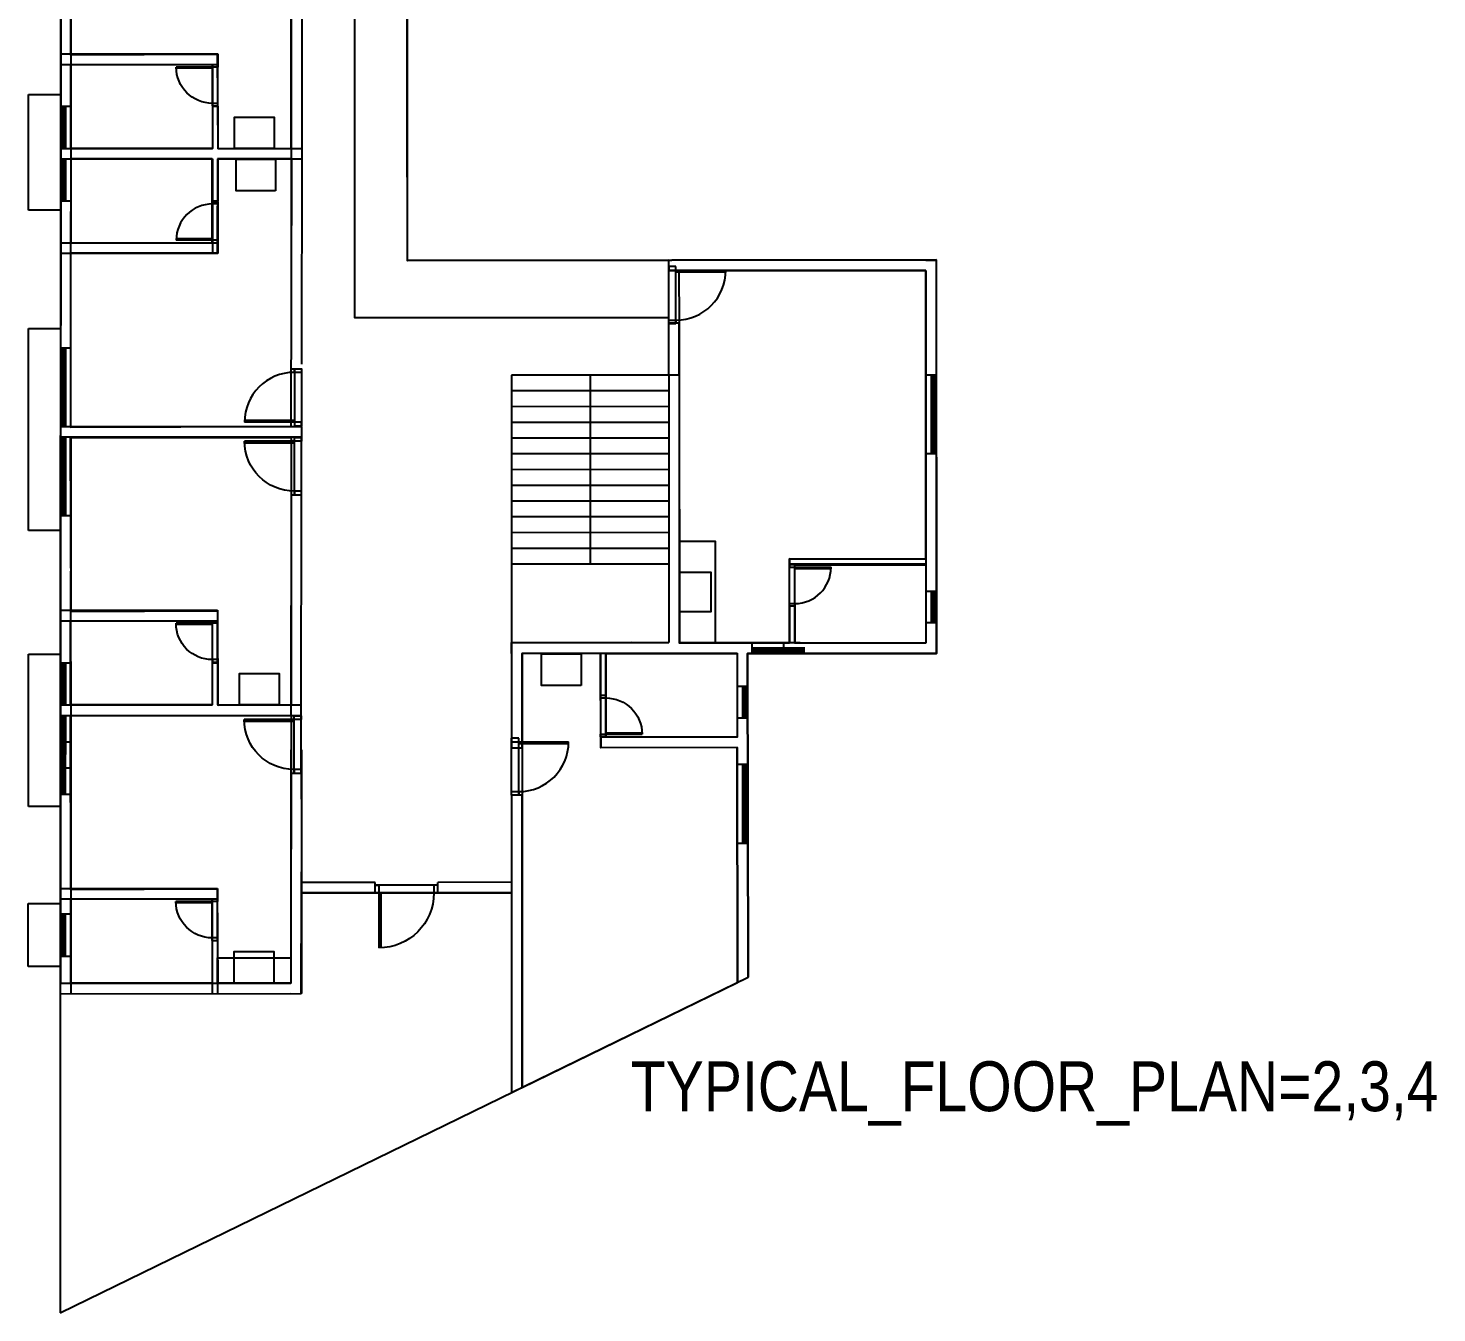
# Model space of a CAD drawing. Header units: metres. Extents: x -705149 to -704678, y -35173 to -35072.
# Drawn here: x -704862.48 to -704835.64, y -35152.68 to -35128.2 of the extents above; entities that cross this region are included whole.
import ezdxf

# ---------------------------------------------------------------- set-up
doc = ezdxf.new("R2010")
doc.units = ezdxf.units.M
doc.header["$LTSCALE"] = 1500
for name, color, linetype in [('BLK_1_FLR_2_BLT_UP_AREA', 1, 'Continuous'), ('BLK_1_FLR_2_BLT_UP_AREA_DEDUCT', 8, 'Continuous'), ('BLK_1_FLR_2_UNITFA', 8, 'Continuous'), ('BLK_1_FLR_2_W_C_BATH', 7, 'Continuous'), ('BLK_1_FLR_2_WASH', 7, 'Continuous'), ('DOOR', 3, 'Continuous'), ('THRES', 5, 'Continuous'), ('walls', 50, 'Continuous')]:
    doc.layers.add(name, color=color, linetype=linetype)
doc.styles.add('style4', font='arial.ttf', dxfattribs={"height": 100})

# ---------------------------------------------------------------- blocks, each defined once
blk = doc.blocks.new('800_1')
at = {"layer": 'DOOR'}
for p, q in [((50, 100), (50, 800)), ((75, 100), (75, 800))]:
    blk.add_line(p, q, dxfattribs=at)
for points in [[(0, 100), (0, 0), (50, 0), (50, 100)], [(800, 100), (800, 0), (750, 0), (750, 100)]]:
    blk.add_lwpolyline(points, close=True, dxfattribs=at)
blk.add_arc((50, 100), 700, 0, 90, dxfattribs=at)
at = {"layer": 'THRES'}
for p, q in [((800, 100), (0, 100)), ((800, 0), (0, 0))]:
    blk.add_line(p, q, dxfattribs=at)

msp = doc.modelspace()

# ---------------------------------------------------------------- linework, layer by layer
at = {"layer": 'BLK_1_FLR_2_BLT_UP_AREA', "color": 3, "linetype": 'Continuous', "elevation": 100.70639}
msp.add_lwpolyline([(-704861.86257, -35104.01319), (-704861.87157, -35146.5986), (-704857.27743, -35146.59345), (-704857.27349, -35144.67923), (-704853.27179, -35144.6782), (-704853.27179, -35148.48441), (-704848.76369, -35146.28593), (-704848.77362, -35140.1149), (-704845.16963, -35140.11676), (-704845.16963, -35132.61899), (-704855.25322, -35132.63259), (-704855.26323, -35126.25729), (-704844.78539, -35126.25599), (-704844.7854, -35120.53425), (-704850.66675, -35120.45308), (-704850.6715, -35104.02483)], close=True, dxfattribs=at)
at = {"layer": 'BLK_1_FLR_2_BLT_UP_AREA_DEDUCT', "color": 3, "linetype": 'Continuous', "elevation": 75.85298}
msp.add_lwpolyline([(-704856.26346, -35125.13541), (-704856.26229, -35133.71163), (-704850.27357, -35133.71163), (-704850.274, -35132.61882), (-704855.25322, -35132.63259), (-704855.25402, -35126.25729), (-704844.7869, -35126.24086), (-704844.78539, -35125.2488)], close=True, dxfattribs=at)
at = {"layer": 'BLK_1_FLR_2_UNITFA', "color": 3, "linetype": 'Continuous'}
for points, elevation in [([(-704858.86422, -35130.50095), (-704858.87456, -35128.70098), (-704861.67126, -35128.71627), (-704861.67988, -35125.55754), (-704857.47425, -35125.55736), (-704857.47629, -35130.49157)], 100.43253), ([(-704858.87496, -35130.68951), (-704858.87996, -35132.4895), (-704861.67669, -35132.48251), (-704861.67546, -35135.80472), (-704857.46937, -35135.79045), (-704857.45603, -35130.69306)], 100.40516), ([(-704845.3741, -35132.81683), (-704850.08098, -35132.81882), (-704850.07328, -35133.81882), (-704850.07561, -35139.91435), (-704847.97111, -35139.91435), (-704847.97178, -35138.31557), (-704845.37178, -35138.31667)], 100.81375), ([(-704858.85951, -35141.11001), (-704858.86985, -35139.31004), (-704861.66654, -35139.32533), (-704861.67516, -35136.00313), (-704857.46953, -35136.00295), (-704857.47157, -35141.10063)], 100.40516), ([(-704851.57291, -35140.11553), (-704853.07108, -35140.11553), (-704853.07108, -35148.38688), (-704848.96282, -35146.38338), (-704848.97012, -35141.90966), (-704851.57002, -35141.91384)], 100.82234), ([(-704858.86361, -35146.4061), (-704858.87395, -35144.60613), (-704861.67065, -35144.62142), (-704861.67926, -35141.29921), (-704857.47363, -35141.29903), (-704857.47567, -35146.39672)], 100.41235)]:
    msp.add_lwpolyline(points, close=True, dxfattribs=dict(at, elevation=elevation))
at = {"layer": 'BLK_1_FLR_2_W_C_BATH', "linetype": 'Continuous'}
for points, elevation in [([(-704861.67052, -35128.89336), (-704858.97063, -35128.89336), (-704858.97063, -35130.49222), (-704861.67052, -35130.49222)], 100.39625), ([(-704858.9797, -35130.69222), (-704861.67195, -35130.69222), (-704861.67195, -35132.29336), (-704858.9797, -35132.29336)], 100.41954), ([(-704845.37182, -35139.91667), (-704847.87391, -35139.91667), (-704847.87391, -35138.42453), (-704845.37182, -35138.42453)], 100.81375), ([(-704861.67443, -35139.49336), (-704858.97511, -35139.49336), (-704858.97511, -35141.0956), (-704861.67443, -35141.0956)], 100.39622), ([(-704851.47362, -35140.11553), (-704848.97106, -35140.11553), (-704848.97106, -35141.70966), (-704851.47362, -35141.70966)], 100.82234), ([(-704861.67073, -35144.79159), (-704858.97734, -35144.79159), (-704858.97734, -35146.39737), (-704861.67073, -35146.39737)], 100.43608)]:
    msp.add_lwpolyline(points, close=True, dxfattribs=dict(at, elevation=elevation))
at = {"layer": 'BLK_1_FLR_2_WASH', "linetype": 'Continuous'}
for points, elevation in [([(-704857.79276, -35130.49626), (-704858.54775, -35130.49626), (-704858.54775, -35129.89626), (-704857.79276, -35129.89626)], 100.43253), ([(-704857.76699, -35131.29774), (-704858.52199, -35131.29774), (-704858.52199, -35130.69774), (-704857.76699, -35130.69774)], 101), ([(-704850.07266, -35139.32174), (-704850.07266, -35138.56674), (-704849.47266, -35138.56674), (-704849.47266, -35139.32174)], 100.80935), ([(-704851.94344, -35140.72446), (-704852.69844, -35140.72446), (-704852.69844, -35140.12446), (-704851.94344, -35140.12446)], 101), ([(-704857.70016, -35141.09522), (-704858.45516, -35141.09522), (-704858.45516, -35140.49522), (-704857.70016, -35140.49522)], 100.46716), ([(-704857.80068, -35146.39674), (-704858.55567, -35146.39674), (-704858.55567, -35145.79674), (-704857.80068, -35145.79674)], 100.41235)]:
    msp.add_lwpolyline(points, close=True, dxfattribs=dict(at, elevation=elevation))
at = {"layer": 'walls', "color": 3, "linetype": 'Continuous'}
for p, q in [((-704861.85983, -35118.79472, 103.55235), (-704861.87414, -35152.67956, 103.55235)), ((-704861.66853, -35124.1853, 112.0126), (-704861.67343, -35135.79336, 112.0126)), ((-704857.46895, -35125.37587, 100.35121), (-704857.47241, -35133.55226, 100.35121)), ((-704855.25325, -35132.61882, 100.61959), (-704855.26323, -35126.25712, 100.78178)), ((-704857.26829, -35126.51521, 100.41652), (-704857.27063, -35130.49006, 100.43434)), ((-704861.86835, -35128.89344, 100.39454), (-704858.86995, -35128.89218, 100.4205)), ((-704861.86396, -35128.68812, 100.39458), (-704858.86987, -35128.68939, 100.4205)), ((-704858.86987, -35128.68939, 100.41235), (-704858.86995, -35128.89218, 100.41235)), ((-704862.47469, -35131.67072, 100.61461), (-704862.47469, -35129.46464, 100.61461)), ((-704862.47469, -35129.46464, 100.61461), (-704861.87469, -35129.46464, 100.61461)), ((-704861.86438, -35129.68812, 100.39458), (-704861.67029, -35129.6882, 100.39626)), ((-704861.83733, -35130.49343, 100.39541), (-704861.83733, -35129.68816, 100.39542)), ((-704861.80233, -35130.49342, 100.39541), (-704861.80233, -35129.68816, 100.39542)), ((-704861.76733, -35130.4934, 100.39541), (-704861.76733, -35129.68816, 100.39542)), ((-704858.97029, -35129.68934, 100.41235), (-704858.97063, -35130.49222, 100.41235)), ((-704858.97029, -35129.68934, 100.41964), (-704858.87029, -35129.68939, 100.4205)), ((-704858.87029, -35129.68939, 100.41235), (-704858.87063, -35130.49218, 100.41235)), ((-704861.86767, -35130.49344, 100.39454), (-704858.97063, -35130.49222, 100.41962)), ((-704858.87063, -35130.49218, 100.42049), (-704857.27063, -35130.4915, 100.43434)), ((-704857.27067, -35130.39948, 112.09574), (-704857.27337, -35134.60092, 112.09573)), ((-704861.86759, -35130.69344, 100.39454), (-704858.97071, -35130.69222, 100.41962)), ((-704861.83733, -35131.48816, 100.39541), (-704861.83733, -35130.69343, 100.39541)), ((-704861.80233, -35131.48816, 100.39541), (-704861.80233, -35130.69342, 100.39541)), ((-704861.76733, -35131.48816, 100.39541), (-704861.76733, -35130.6934, 100.39541)), ((-704858.97071, -35130.69222, 100.41235), (-704858.97105, -35131.48934, 100.41235)), ((-704858.87071, -35130.69218, 100.41235), (-704858.87105, -35131.48939, 100.41235)), ((-704858.87071, -35130.69218, 100.42049), (-704857.27071, -35130.6915, 100.43434)), ((-704861.86362, -35131.48812, 100.39458), (-704861.67105, -35131.4882, 100.39624)), ((-704858.97105, -35131.48934, 100.41962), (-704858.87105, -35131.48939, 100.42049)), ((-704861.87469, -35131.67072, 100.61461), (-704862.47469, -35131.67072, 100.61461)), ((-704861.86691, -35132.29344, 100.39454), (-704858.87139, -35132.29218, 100.42047)), ((-704858.97139, -35132.28934, 100.41235), (-704858.97147, -35132.49222, 100.41235)), ((-704858.87139, -35132.28939, 100.41235), (-704858.87147, -35132.49218, 100.41235)), ((-704861.86404, -35132.48812, 100.39458), (-704858.87147, -35132.48939, 100.42049)), ((-704855.25325, -35132.61882, 100.8038), (-704845.18028, -35132.61076, 100.82026)), ((-704850.274, -35132.8189, 100.80391), (-704850.274, -35132.61882, 100.8038)), ((-704845.17567, -35132.61899, 100.82024), (-704845.16963, -35140.11676, 100.79585)), ((-704850.274, -35132.8189, 100.80391), (-704845.37482, -35132.81683, 100.81375)), ((-704845.37482, -35132.81683, 100.81375), (-704845.37182, -35139.91667, 100.81375)), ((-704862.47746, -35137.77381, 100.61461), (-704862.47746, -35133.922, 100.61461)), ((-704862.47746, -35133.922, 100.61461), (-704861.87584, -35133.922, 100.61461)), ((-704850.274, -35134.81426, 100.80935), (-704850.27349, -35133.8189, 100.80391)), ((-704850.27358, -35133.8189, 100.80391), (-704850.074, -35133.81882, 100.80431)), ((-704850.074, -35134.81409, 100.80935), (-704850.074, -35133.81882, 100.80684)), ((-704861.8735, -35134.29345, 100.39451), (-704861.67223, -35134.29336, 100.39626)), ((-704861.84287, -35134.29339, 100.39538), (-704861.84305, -35135.79343, 100.39537)), ((-704861.80787, -35134.2934, 100.39538), (-704861.80805, -35135.79342, 100.39537)), ((-704861.77287, -35134.2934, 100.39538), (-704861.77305, -35135.7934, 100.39537)), ((-704857.4724, -35134.69159, 100.43262), (-704857.27333, -35134.6915, 100.43434)), ((-704853.27369, -35134.813, 100.87031), (-704853.27179, -35139.9101, 100.82234)), ((-704850.27394, -35134.81426, 100.84433), (-704853.2709, -35134.813, 100.87028)), ((-704851.77394, -35134.81363, 100.82234), (-704851.77242, -35138.41363, 100.82234)), ((-704850.074, -35134.81409, 100.8426), (-704850.274, -35134.81426, 100.84433)), ((-704850.274, -35134.81426, 100.80935), (-704850.27185, -35139.9101, 100.80935)), ((-704850.074, -35134.81409, 100.80935), (-704850.07184, -35139.91435, 100.80935)), ((-704845.37334, -35134.80579, 100.8083), (-704845.17334, -35134.80579, 100.8083)), ((-704845.27334, -35134.80579, 100.8083), (-704845.27334, -35136.30579, 100.8083)), ((-704845.23834, -35134.80579, 100.8083), (-704845.23834, -35136.30579, 100.8083)), ((-704845.20334, -35134.80579, 100.8083), (-704845.20334, -35136.30579, 100.8083)), ((-704850.27381, -35135.11426, 100.84433), (-704853.27103, -35135.113, 100.87028)), ((-704850.27369, -35135.41426, 100.84433), (-704853.27116, -35135.413, 100.87028)), ((-704861.87287, -35135.79345, 100.39451), (-704857.27287, -35135.7915, 100.43434)), ((-704857.27287, -35135.79006, 100.41235), (-704857.27295, -35135.9915, 100.41235)), ((-704850.27356, -35135.71426, 100.84433), (-704853.27128, -35135.713, 100.87028)), ((-704861.87295, -35135.99006, 100.39449), (-704857.27295, -35135.99006, 100.43434)), ((-704861.84308, -35135.99006, 100.39537), (-704861.84327, -35137.49006, 100.39536)), ((-704861.80808, -35135.99006, 100.39537), (-704861.80827, -35137.49006, 100.39536)), ((-704861.77308, -35135.99006, 100.39537), (-704861.77327, -35137.49006, 100.39536)), ((-704861.67295, -35135.99006, 100.41235), (-704861.67511, -35141.09674, 100.41235)), ((-704850.27343, -35136.01426, 100.84432), (-704853.27141, -35136.013, 100.87028)), ((-704850.27331, -35136.31426, 100.84432), (-704853.27154, -35136.313, 100.87028)), ((-704845.37334, -35136.30579, 100.8083), (-704845.17334, -35136.30579, 100.8083)), ((-704850.27318, -35136.61426, 100.84432), (-704853.27166, -35136.613, 100.87028)), ((-704850.27305, -35136.91426, 100.84432), (-704853.27179, -35136.913, 100.87028)), ((-704857.47341, -35137.09159, 100.41235), (-704857.47519, -35141.29497, 100.41235)), ((-704857.47341, -35137.09159, 100.4326), (-704857.27249, -35137.0915, 100.43434)), ((-704857.2803, -35141.29489, 100.47407), (-704857.27341, -35137.0915, 100.43433)), ((-704850.27293, -35137.21426, 100.84432), (-704853.27192, -35137.213, 100.87028)), ((-704861.87295, -35137.49006, 100.39449), (-704861.67358, -35137.49006, 100.39622)), ((-704857.27407, -35137.49006, 100.43433), (-704857.27295, -35137.49006, 100.43434)), ((-704861.87746, -35137.77381, 100.61461), (-704862.47746, -35137.77381, 100.61461)), ((-704850.2728, -35137.51426, 100.84431), (-704853.27204, -35137.513, 100.87028)), ((-704850.27267, -35137.81426, 100.84431), (-704853.27217, -35137.813, 100.87028)), ((-704850.27255, -35138.11426, 100.84431), (-704853.2723, -35138.113, 100.87028)), ((-704850.27242, -35138.41426, 100.84431), (-704853.27242, -35138.413, 100.87028)), ((-704845.37114, -35138.31667, 100.7976), (-704847.9725, -35138.31557, 100.82013)), ((-704847.9725, -35138.31566, 100.81375), (-704847.97245, -35138.41557, 100.81375)), ((-704845.37119, -35138.41667, 100.7976), (-704847.97245, -35138.41557, 100.82013)), ((-704845.3701, -35138.92741, 100.79777), (-704845.1701, -35138.92741, 100.79777)), ((-704845.2701, -35138.92741, 100.79777), (-704845.2701, -35139.52741, 100.79777)), ((-704845.2351, -35138.92741, 100.79777), (-704845.2351, -35139.52741, 100.79777)), ((-704845.2001, -35138.92741, 100.79777), (-704845.2001, -35139.52741, 100.79777)), ((-704861.86396, -35139.29344, 100.39458), (-704858.87434, -35139.29218, 100.42046)), ((-704858.87434, -35139.29218, 100.41235), (-704858.87443, -35139.49218, 100.41235)), ((-704847.87212, -35139.21562, 100.81925), (-704847.97279, -35139.21557, 100.82013)), ((-704847.97212, -35139.21557, 100.81375), (-704847.97182, -35139.91777, 100.81375)), ((-704847.87212, -35139.21562, 100.81375), (-704847.87182, -35139.91773, 100.81375)), ((-704861.86387, -35139.49344, 100.39458), (-704858.87443, -35139.49218, 100.42046)), ((-704845.3701, -35139.52741, 100.79777), (-704845.1701, -35139.52741, 100.79777)), ((-704853.27179, -35139.9101, 100.82234), (-704853.27179, -35141.91658, 100.83622)), ((-704850.98476, -35139.91013, 100.79678), (-704853.27179, -35139.91188, 100.81658)), ((-704853.07179, -35139.90986, 100.82234), (-704853.07179, -35139.9101, 100.82234)), ((-704851.17285, -35139.90842, 100.81455), (-704851.17285, -35139.91027, 100.81455)), ((-704847.77093, -35139.91532, 100.82264), (-704850.07184, -35139.91435, 100.84257)), ((-704845.37182, -35139.91667, 100.7976), (-704848.17093, -35139.91549, 100.82184)), ((-704862.47968, -35143.03079, 100.61461), (-704862.47968, -35140.12779, 100.61461)), ((-704862.47968, -35140.12779, 100.61461), (-704861.87846, -35140.12779, 100.61461)), ((-704850.97054, -35140.1135, 100.83647), (-704853.07191, -35140.1151, 100.85466)), ((-704850.97054, -35140.1135, 100.83647), (-704853.07191, -35140.1151, 100.85466)), ((-704853.07179, -35140.1151, 100.82376), (-704853.07179, -35141.91795, 100.83622)), ((-704851.77176, -35140.10946, 100.80935), (-704851.77176, -35140.11617, 100.80935)), ((-704851.57363, -35140.11167, 100.78744), (-704851.57234, -35140.91384, 100.78744)), ((-704851.47363, -35140.11151, 100.78744), (-704851.47234, -35140.91368, 100.78744)), ((-704848.97362, -35140.11481, 100.83306), (-704851.08381, -35140.11392, 100.85133)), ((-704850.27176, -35140.11427, 100.80935), (-704850.27176, -35140.11553, 100.80935)), ((-704850.07176, -35140.11435, 100.80935), (-704850.07176, -35140.11545, 100.80935)), ((-704848.97363, -35140.10749, 100.78744), (-704848.97106, -35141.70966, 100.78744)), ((-704848.77362, -35140.11296, 100.78744), (-704848.76369, -35146.28593, 100.78744)), ((-704847.77107, -35140.11532, 100.82264), (-704848.77362, -35140.1149, 100.83132)), ((-704845.16963, -35140.11676, 100.79585), (-704848.17107, -35140.11549, 100.82184)), ((-704861.86353, -35140.29344, 100.39458), (-704861.67477, -35140.29336, 100.39621)), ((-704861.83915, -35140.2932, 100.39539), (-704861.8415, -35141.09681, 100.40056)), ((-704861.80415, -35140.2933, 100.39539), (-704861.8065, -35141.0968, 100.40056)), ((-704861.76915, -35140.2934, 100.39539), (-704861.7715, -35141.09678, 100.40056)), ((-704861.66882, -35140.26886, 91.89096), (-704861.67149, -35146.59851, 91.89096)), ((-704858.97477, -35140.29222, 100.41235), (-704858.97511, -35141.0956, 100.41235)), ((-704858.97477, -35140.29222, 100.41959), (-704858.87409, -35140.29218, 100.42046)), ((-704858.87477, -35140.29218, 100.41235), (-704858.87511, -35141.09556, 100.41235)), ((-704851.47234, -35140.91368, 100.83275), (-704851.57234, -35140.91384, 100.83362)), ((-704848.97165, -35140.74181, 100.78744), (-704848.77165, -35140.74181, 100.78744)), ((-704848.87165, -35140.74181, 100.78744), (-704848.87165, -35141.34181, 100.78744)), ((-704848.83665, -35140.74181, 100.78744), (-704848.83665, -35141.34181, 100.78744)), ((-704848.80165, -35140.74181, 100.78744), (-704848.80165, -35141.34181, 100.78744)), ((-704861.87726, -35141.09683, 100.43426), (-704858.97511, -35141.0956, 100.45939)), ((-704861.87726, -35141.09683, 100.43426), (-704858.97511, -35141.0956, 100.45939)), ((-704861.87726, -35141.09683, 100.43426), (-704858.97511, -35141.0956, 100.45939)), ((-704858.87511, -35141.09556, 100.46026), (-704857.28021, -35141.09489, 100.47407)), ((-704858.87511, -35141.09556, 100.46026), (-704857.28021, -35141.09489, 100.47407)), ((-704858.87511, -35141.09556, 100.46026), (-704857.47663, -35141.09497, 100.47237)), ((-704861.87717, -35141.29683, 100.43426), (-704857.2803, -35141.29489, 100.47407)), ((-704861.87717, -35141.29683, 100.43426), (-704857.2803, -35141.29489, 100.47407)), ((-704861.87717, -35141.29683, 100.43426), (-704857.47671, -35141.29497, 100.47236)), ((-704861.84209, -35141.29681, 100.40184), (-704861.84648, -35142.79646, 100.41148)), ((-704861.80709, -35141.2968, 100.40184), (-704861.81148, -35142.79656, 100.41148)), ((-704861.77209, -35141.29678, 100.40184), (-704861.77648, -35142.79666, 100.41148)), ((-704848.97165, -35141.34181, 100.78744), (-704848.77165, -35141.34181, 100.78744)), ((-704861.87743, -35141.79671, 100.41061), (-704861.67638, -35141.79662, 100.41235)), ((-704848.97106, -35141.70966, 100.8111), (-704851.57105, -35141.71384, 100.83362)), ((-704851.57105, -35141.71384, 100.78744), (-704851.57073, -35141.9168, 100.78744)), ((-704857.47595, -35141.95403, 100.35121), (-704857.47783, -35146.39674, 100.35121)), ((-704857.27595, -35141.95411, 100.35121), (-704857.28288, -35146.59666, 100.51387)), ((-704853.27179, -35141.91658, 100.83622), (-704853.07179, -35141.91658, 100.83622)), ((-704848.97073, -35141.90966, 100.8111), (-704851.57073, -35141.91384, 100.83362)), ((-704848.97073, -35141.90966, 100.78744), (-704848.96354, -35146.38338, 100.78744)), ((-704861.87722, -35142.29671, 100.41061), (-704861.67616, -35142.29662, 100.41235)), ((-704848.96846, -35142.22779, 100.78744), (-704848.76846, -35142.22779, 100.78744)), ((-704848.86846, -35142.22779, 100.78744), (-704848.86846, -35143.72779, 100.78744)), ((-704848.83346, -35142.22779, 100.78744), (-704848.83346, -35143.72779, 100.78744)), ((-704848.79846, -35142.22779, 100.78744), (-704848.79846, -35143.72779, 100.78744)), ((-704857.47565, -35142.39497, 100.41235), (-704857.47734, -35146.39674, 100.41235)), ((-704857.47565, -35142.39497, 100.47237), (-704857.27983, -35142.39489, 100.47407)), ((-704857.27983, -35142.39489, 100.47407), (-704857.27932, -35142.89518, 100.48887)), ((-704861.87701, -35142.79671, 100.41061), (-704861.67595, -35142.79662, 100.41235)), ((-704853.27179, -35142.81626, 100.84244), (-704853.27179, -35148.48441, 100.88163)), ((-704853.07179, -35142.81626, 100.84663), (-704853.27034, -35142.81658, 100.84834)), ((-704853.07179, -35142.81626, 100.84244), (-704853.07179, -35148.38688, 100.88095)), ((-704861.87968, -35143.03079, 100.61461), (-704862.47968, -35143.03079, 100.61461)), ((-704857.27587, -35142.89518, 100.41235), (-704857.27743, -35146.59345, 100.41235)), ((-704857.2751, -35142.89517, 100.4343), (-704857.2751, -35146.59345, 100.4343)), ((-704848.96846, -35143.72779, 100.78744), (-704848.76846, -35143.72779, 100.78744)), ((-704855.87305, -35144.48024, 100.5284), (-704857.27402, -35144.48261, 100.54261)), ((-704853.27276, -35144.47585, 100.50204), (-704854.67305, -35144.47821, 100.51624)), ((-704854.67305, -35144.67923, 100.52233), (-704854.67305, -35144.47821, 100.52233)), ((-704861.87578, -35144.5915, 100.4343), (-704858.87658, -35144.59277, 100.46027)), ((-704858.87658, -35144.59277, 100.41235), (-704858.87667, -35144.79345, 100.41235)), ((-704855.87305, -35144.67923, 100.52233), (-704857.27279, -35144.67923, 100.49611)), ((-704853.27242, -35144.67585, 100.50204), (-704854.67305, -35144.67821, 100.51624)), ((-704862.4833, -35146.07935, 100.67634), (-704862.4833, -35144.87928, 100.67634)), ((-704862.4833, -35144.87928, 100.67634), (-704861.8833, -35144.87928, 100.67634)), ((-704861.87586, -35144.7915, 100.4343), (-704858.87667, -35144.79277, 100.46027)), ((-704861.67085, -35145.08366, 91.89096), (-704861.86739, -35145.08366, 91.89096)), ((-704861.84019, -35145.8888, 91.90402), (-704861.83912, -35145.08357, 91.89096)), ((-704861.80519, -35145.88878, 91.90402), (-704861.80412, -35145.08361, 91.89096)), ((-704861.77019, -35145.88877, 91.90402), (-704861.76912, -35145.08366, 91.89096)), ((-704858.97701, -35145.59345, 100.41235), (-704858.97743, -35146.59737, 100.41235)), ((-704858.87667, -35145.59345, 100.4343), (-704858.97701, -35145.59345, 100.4343)), ((-704858.87701, -35145.59345, 100.41235), (-704858.87743, -35146.59733, 100.41235)), ((-704861.8833, -35146.07935, 100.67634), (-704862.4833, -35146.07935, 100.67634)), ((-704861.67192, -35145.88877, 91.90402), (-704861.86846, -35145.88877, 91.90402)), ((-704861.87414, -35152.67956, 100.8159), (-704848.76369, -35146.28593, 100.78879)), ((-704861.87984, -35146.3986, 100.47407), (-704857.47921, -35146.39674, 100.51217)), ((-704861.87984, -35146.3986, 100.47407), (-704857.47734, -35146.39674, 100.51219)), ((-704861.87984, -35146.3986, 100.47407), (-704857.47734, -35146.39674, 100.51219)), ((-704861.87976, -35146.5986, 100.47407), (-704861.87743, -35146.5986, 100.47409)), ((-704861.87976, -35146.5986, 100.47407), (-704861.87743, -35146.5986, 100.47409)), ((-704861.87976, -35146.5986, 100.47407), (-704861.87743, -35146.5986, 100.47409)), ((-704861.87157, -35146.5986, 100.47414), (-704857.28288, -35146.59666, 100.51387)), ((-704861.87157, -35146.5986, 100.47414), (-704857.28288, -35146.59666, 100.51387)), ((-704861.87157, -35146.5986, 100.47414), (-704857.47929, -35146.59674, 100.51217))]:
    msp.add_line(p, q, dxfattribs=at)
at = {"layer": 'walls', "color": 0}
for p, q in [((-704845.3749, -35132.61899, 100.803), (-704845.17567, -35132.61899, 100.803)), ((-704855.87305, -35144.52967, 100.52233), (-704855.87305, -35144.48024, 100.5284))]:
    msp.add_line(p, q, dxfattribs=at)
at = {"layer": 'walls', "color": 0, "linetype": 'Continuous'}
for p, q in [((-704848.68368, -35140.1149, 100.78744), (-704848.68368, -35139.9149, 100.78744)), ((-704848.08368, -35140.11507, 100.78663), (-704848.08368, -35139.91507, 100.78663)), ((-704847.68368, -35140.0149, 100.78744), (-704848.68368, -35140.0149, 100.78744)), ((-704847.68368, -35140.0499, 100.78744), (-704848.68368, -35140.0499, 100.78744)), ((-704847.68368, -35140.0849, 100.78744), (-704848.68368, -35140.0849, 100.78744))]:
    msp.add_line(p, q, dxfattribs=at)
at = {"layer": 'walls', "color": 3, "linetype": 'Continuous'}
for points, elevation in [([(-704850.07266, -35137.97383), (-704849.38933, -35137.97383), (-704849.38933, -35139.91464), (-704850.07266, -35139.91464)], 100.80935), ([(-704858.87714, -35145.91301), (-704857.47921, -35145.91301), (-704857.47921, -35146.39674), (-704858.87714, -35146.39674)], 100.41235)]:
    msp.add_lwpolyline(points, close=True, dxfattribs=dict(at, elevation=elevation))
at = {"layer": 'walls', "color": 3, "linetype": 'Continuous', "elevation": 100.82234}
for points in [[(-704853.27179, -35140.11553), (-704853.27179, -35139.9101), (-704850.27176, -35139.9101)], [(-704850.27176, -35140.11427), (-704850.27176, -35140.11553), (-704853.07179, -35140.11553)]]:
    msp.add_lwpolyline(points, dxfattribs=at)

# ---------------------------------------------------------------- block references
for p, xscale, yscale, zscale, rotation in [((-704858.86995, -35128.89218, 100.41235), -0.0009888000000035, 0.0009888000000035, 0.0009888000000035, 90), ((-704858.87139, -35132.29218, 100.42047), 0.0009888000000035, 0.0009888000000035, 0.0009888000000035, 90), ((-704850.27357, -35132.74451, 100.80391), 0.0013596000000049, 0.0013596000000049, 0.0013596000000049, 270), ((-704857.27379, -35135.77918, 100.39451), 0.0013596000000049, 0.0013596000000049, 0.0013596000000049, 90), ((-704857.27249, -35136.00382, 100.43434), -0.0013596000000049, 0.0013596000000049, 0.0013596, 90), ((-704847.97279, -35138.42453, 100.82013), 0.0009888000000035, 0.0009888000000035, 0.0009888000000035, 270), ((-704858.87443, -35139.49218, 100.42046), -0.0009888000000035, 0.0009888000000035, 0.0009888000000035, 90), ((-704851.57234, -35141.70488, 100.78744), -0.0009888000000035, 0.0009888000000035, 0.0009888000000035, 270), ((-704857.27983, -35141.30721, 100.47407), -0.0013596000000049, 0.0013596000000049, 0.0013596, 90), ((-704853.27041, -35141.7289, 100.84834), 0.0013596000000049, 0.0013596000000049, 0.0013596000000049, 270), ((-704855.87305, -35144.52967, 100.52233), -0.0014955600000054, 0.0014955600000054, 0.00149556, 180), ((-704858.87667, -35144.79345, 100.41235), -0.0009888000000035, 0.0009888000000035, 0.0009888000000035, 90)]:
    msp.add_blockref('800_1', p, dxfattribs=dict(xscale=xscale, yscale=yscale, zscale=zscale, rotation=rotation))

# ---------------------------------------------------------------- texts
at = {"layer": 'BLK_1_FLR_2_BLT_UP_AREA', "color": 3, "linetype": 'Continuous', "insert": (-704850.80771, -35147.88769, 100.81455), "char_height": 0.95, "width": 14.9361857, "attachment_point": 1, "style": 'style4'}
msp.add_mtext('\\pi-0.18861;{\\fArial Narrow|b0|i0|c0|p34;TYPICAL_FLOOR_PLAN=2,3,4}', dxfattribs=at)

doc.saveas('drawing.dxf')
